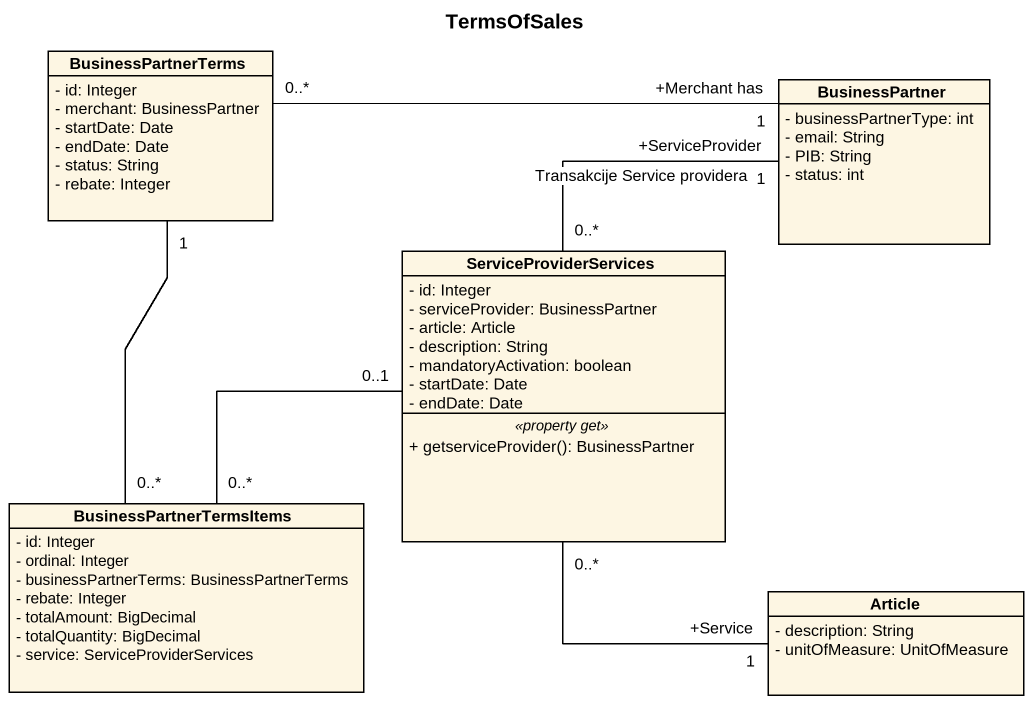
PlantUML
@startuml
title TermsOfSales
hide circle
hide empty members
skinparam classAttributeIconSize 0
class BusinessPartnerTerms {
  - id: Integer
  - merchant: BusinessPartner
  - startDate: Date
  - endDate: Date
  - status: String
  - rebate: Integer
}
class BusinessPartner {
  - businessPartnerType: int
  - email: String
  - PIB: String
  - status: int
}
class ServiceProviderServices {
  - id: Integer
  - serviceProvider: BusinessPartner
  - article: Article
  - description: String
  - mandatoryActivation: boolean
  - startDate: Date
  - endDate: Date
  .. <<property get>> ..
  + getserviceProvider(): BusinessPartner
}
class BusinessPartnerTermsItems {
  - id: Integer
  - ordinal: Integer
  - businessPartnerTerms: BusinessPartnerTerms
  - rebate: Integer
  - totalAmount: BigDecimal
  - totalQuantity: BigDecimal
  - service: ServiceProviderServices
}
class Article {
  - description: String
  - unitOfMeasure: UnitOfMeasure
}
BusinessPartnerTerms "1" -- "0..*" BusinessPartnerTermsItems
BusinessPartner "+Merchant has\n1" -left- "0..*" BusinessPartnerTerms
BusinessPartner "+ServiceProvider\n1" -- "0..*" ServiceProviderServices : Transakcije Service providera
ServiceProviderServices "0..1" -left- "0..*" BusinessPartnerTermsItems
Article "+Service\n1" -up- "0..*" ServiceProviderServices
@enduml
